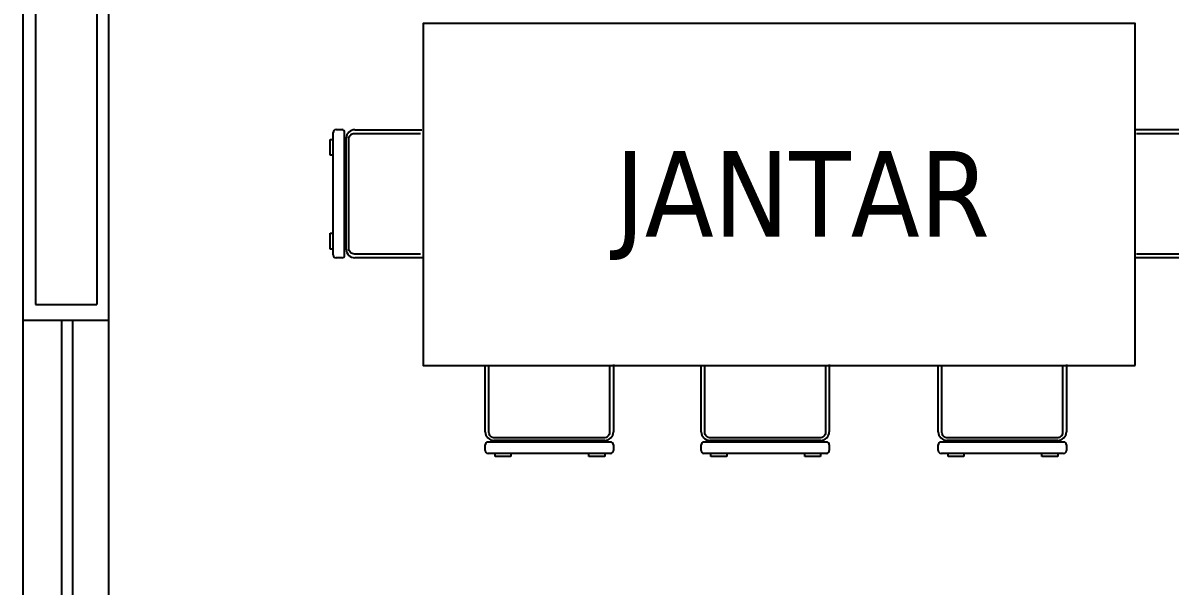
# Model space of a CAD drawing. Extents: x 152 to 700, y -120 to 84.
# Drawn here: x 204.886 to 208.913, y 27.203 to 29.179 of the extents above; entities that cross this region are included whole.
import ezdxf

# ---------------------------------------------------------------- set-up
doc = ezdxf.new("R2010")
doc.units = 0
doc.header["$LTSCALE"] = 0.03
doc.layers.get('0').update_dxf_attribs({"linetype": 'CONTINUOUS'})
for name, color, linetype in [('CALIDAD', 30, 'CONTINUOUS'), ('MUEBLES', 8, 'CONTINUOUS'), ('TEXTOS', 7, 'CONTINUOUS'), ('VENTANAS', 4, 'CONTINUOUS')]:
    doc.layers.add(name, color=color, linetype=linetype)
doc.styles.add('COTAS', font='tahoma.ttf', dxfattribs={"height": 0.1})

msp = doc.modelspace()

# ---------------------------------------------------------------- linework, layer by layer
at = {"ltscale": 0.03}
for p, q in [((204.8863, 34.0697), (204.8863, 26.1596)), ((205.1863, 31.1596), (205.1863, 26.1596)), ((204.8863, 28.1365), (205.1863, 28.1365))]:
    msp.add_line(p, q, dxfattribs=at)
at = {"layer": 'CALIDAD', "ltscale": 0.03}
for p, q in [((204.9305, 32.1769), (204.9305, 28.1909)), ((205.1454, 31.1946), (205.1454, 28.1909)), ((204.9305, 28.1909), (205.1454, 28.1909))]:
    msp.add_line(p, q, dxfattribs=at)
at = {"layer": 'MUEBLES'}
for p, q in [((205.9755, 28.3649), (205.9755, 28.7949)), ((205.9855, 28.8049), (206.0055, 28.8049)), ((206.0155, 28.3649), (206.0155, 28.7949)), ((206.0514, 28.8046), (206.287, 28.8046)), ((208.7898, 28.8049), (209.0256, 28.8049)), ((205.9644, 28.7147), (205.9644, 28.7703)), ((205.9644, 28.7703), (205.9758, 28.7703)), ((206.0214, 28.3849), (206.0214, 28.7746)), ((205.9755, 28.7147), (205.9644, 28.7147)), ((205.9644, 28.3853), (205.9644, 28.4409)), ((205.9644, 28.4409), (205.9758, 28.4409)), ((205.9755, 28.3853), (205.9644, 28.3853)), ((206.0055, 28.3549), (205.9855, 28.3549)), ((206.2872, 28.3549), (206.0514, 28.3549)), ((209.0256, 28.3552), (208.79, 28.3552)), ((206.5092, 27.7443), (206.5092, 27.9799)), ((206.9589, 27.98), (206.9589, 27.7443)), ((207.2674, 27.7443), (207.2674, 27.9799)), ((207.7171, 27.98), (207.7171, 27.7443)), ((208.0997, 27.7443), (208.0997, 27.9799)), ((208.5494, 27.98), (208.5494, 27.7443)), ((206.9489, 27.7083), (206.5189, 27.7083)), ((206.9289, 27.7143), (206.5392, 27.7143)), ((207.7071, 27.7083), (207.2771, 27.7083)), ((207.6871, 27.7143), (207.2974, 27.7143)), ((208.5394, 27.7083), (208.1094, 27.7083)), ((208.5194, 27.7143), (208.1297, 27.7143)), ((206.5089, 27.6783), (206.5089, 27.6983)), ((206.9489, 27.6683), (206.5189, 27.6683)), ((206.5435, 27.6573), (206.5435, 27.6687)), ((206.5991, 27.6683), (206.5991, 27.6573)), ((206.8729, 27.6573), (206.8729, 27.6687)), ((206.9285, 27.6683), (206.9285, 27.6573)), ((206.9589, 27.6983), (206.9589, 27.6783)), ((207.2671, 27.6783), (207.2671, 27.6983)), ((207.7071, 27.6683), (207.2771, 27.6683)), ((207.3016, 27.6573), (207.3016, 27.6687)), ((207.3572, 27.6683), (207.3572, 27.6573)), ((207.631, 27.6573), (207.631, 27.6687)), ((207.6866, 27.6683), (207.6866, 27.6573)), ((207.7171, 27.6983), (207.7171, 27.6783)), ((208.0994, 27.6783), (208.0994, 27.6983)), ((208.5394, 27.6683), (208.1094, 27.6683)), ((208.1339, 27.6573), (208.1339, 27.6687)), ((208.1895, 27.6683), (208.1895, 27.6573)), ((208.4633, 27.6573), (208.4633, 27.6687)), ((208.519, 27.6683), (208.519, 27.6573)), ((208.5494, 27.6983), (208.5494, 27.6783)), ((206.5991, 27.6573), (206.5435, 27.6573)), ((206.9285, 27.6573), (206.8729, 27.6573)), ((207.3572, 27.6573), (207.3016, 27.6573)), ((207.6866, 27.6573), (207.631, 27.6573)), ((208.1895, 27.6573), (208.1339, 27.6573)), ((208.519, 27.6573), (208.4633, 27.6573))]:
    msp.add_line(p, q, dxfattribs=at)
msp.add_lwpolyline([(208.7908, 27.9775), (208.7908, 29.1775), (206.2908, 29.1775), (206.2908, 27.9775)], close=True, dxfattribs=at)
for points in [[(206.282, 28.3682), (206.05, 28.3682, -0.414214), (206.03, 28.3882), (206.03, 28.7717, -0.414214), (206.05, 28.7917), (206.282, 28.7917)], [(208.795, 28.7916), (209.027, 28.7916, -0.414214), (209.047, 28.7716), (209.047, 28.3881, -0.414214), (209.027, 28.3681), (208.795, 28.3681)], [(206.9456, 27.9748), (206.9456, 27.7428, -0.414214), (206.9256, 27.7228), (206.5421, 27.7228, -0.414214), (206.5221, 27.7428), (206.5221, 27.9749)], [(207.7037, 27.9748), (207.7037, 27.7428, -0.414214), (207.6837, 27.7228), (207.3002, 27.7228, -0.414214), (207.2802, 27.7428), (207.2802, 27.9749)], [(208.5361, 27.9748), (208.5361, 27.7428, -0.414214), (208.5161, 27.7228), (208.1325, 27.7228, -0.414214), (208.1125, 27.7428), (208.1125, 27.9749)]]:
    msp.add_lwpolyline(points, format="xyb", dxfattribs=at)
for centre, radius, start, end in [((205.9855, 28.7949), 0.01, 90, 180), ((206.0055, 28.7949), 0.01, 0, 90), ((206.0514, 28.7746), 0.03, 90, 180), ((205.9855, 28.3649), 0.01, 180, 270), ((206.0055, 28.3649), 0.01, 270, 0), ((206.0514, 28.3849), 0.03, 180, 270), ((206.5189, 27.6983), 0.01, 90, 180), ((206.5392, 27.7443), 0.03, 180, 270), ((206.9289, 27.7443), 0.03, 270, 0), ((206.9489, 27.6983), 0.01, 0, 90), ((207.2771, 27.6983), 0.01, 90, 180), ((207.2974, 27.7443), 0.03, 180, 270), ((207.6871, 27.7443), 0.03, 270, 0), ((207.7071, 27.6983), 0.01, 0, 90), ((208.1094, 27.6983), 0.01, 90, 180), ((208.1297, 27.7443), 0.03, 180, 270), ((208.5194, 27.7443), 0.03, 270, 0), ((208.5394, 27.6983), 0.01, 0, 90), ((206.5189, 27.6783), 0.01, 180, 270), ((206.9489, 27.6783), 0.01, 270, 360), ((207.2771, 27.6783), 0.01, 180, 270), ((207.7071, 27.6783), 0.01, 270, 360), ((208.1094, 27.6783), 0.01, 180, 270), ((208.5394, 27.6783), 0.01, 270, 360)]:
    msp.add_arc(centre, radius, start, end, dxfattribs=at)
at = {"layer": 'VENTANAS', "ltscale": 0.03}
for p, q in [((205.0212, 28.1365), (205.0212, 26.9823)), ((205.0597, 28.1365), (205.0597, 26.9823))]:
    msp.add_line(p, q, dxfattribs=at)

# ---------------------------------------------------------------- texts
at = {"layer": 'TEXTOS', "ltscale": 0.03, "style": 'COTAS'}
msp.add_text('JANTAR', height=0.3, dxfattribs=at).set_placement((206.965, 28.4296))

doc.saveas('drawing.dxf')
